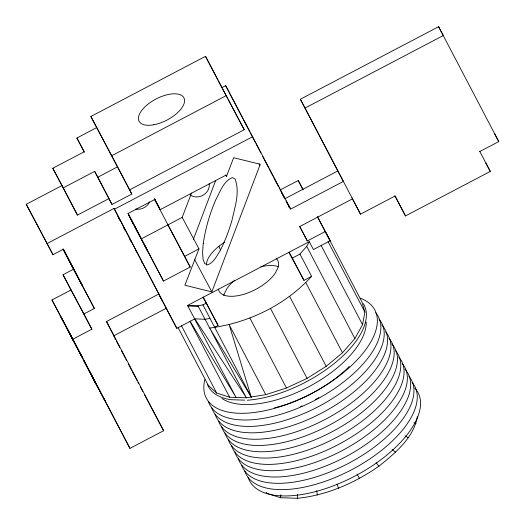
<?xml version="1.0" encoding="UTF-8"?>
<svg xmlns="http://www.w3.org/2000/svg" width="525" height="525" viewBox="0 0 525 525"><rect width="100%" height="100%" fill="white"/><g stroke="black" fill="none" stroke-linecap="round" stroke-linejoin="round"><path stroke-width="0.79" d="M266.037 492.325L267.245 493.428L280.475 497.726L297.563 498.291L297.616 494.478M280.475 497.726L280.928 494.688M178.126 327.659L208.34 385.455L216.648 393.035L229.615 397.248L246.369 397.799L265.755 394.649L286.466 388.021L307.072 378.367L326.189 366.332L342.497 352.748L354.9 338.54L362.539 324.673L364.901 312.086L361.823 301.652L317.756 217.357M297.563 498.291C327.049 495.272 354.775 482.941 378.978 466.193C395.076 453.121 413.693 438.047 417.408 416.483M193.351 239.413L215.683 180.495M191.52 192.983L182.195 217.357L198.962 248.863L184.879 285.226L211.838 291.893L260.262 164.259L233.638 157.723L226.505 176.354L225.75 174.93M289.157 252.203L292.327 258.097L299.959 254.08L306.705 246.35L309.284 241.664L313.412 249.559L330.205 240.745L325.369 231.486L307.328 240.955L299.683 226.59M190.135 321.3L236.106 397.523L187.543 305.452L197.938 305.799L209.665 328.079C248.062 323.105 285.482 305.15 311.601 276.347L299.959 254.08M187.543 305.452L309.284 241.664M76.913 138.023L96.698 127.588L131.801 194.033L112.015 204.448L94.677 171.393L63.243 187.858L52.795 168.236L84.23 151.771L76.913 138.023L84.322 152.27M94.677 171.393L97.781 177.227L117.574 166.806L90.891 116.478L205.511 56.319L244.23 129.721L129.833 189.774M222.042 87.55L225.665 85.647L290.673 209.094L343.402 181.414L337.831 170.947L284.707 198.831M111.996 155.59L226.393 95.537M94.369 308.457L73.5 269.246L63.026 274.746L83.902 313.963L94.369 308.457L63.433 249.211L52.959 254.704L26.25 204.31L62.232 185.43M300.353 99.245L438.611 26.709L443.303 35.536L305.051 108.071L300.353 99.245L338.592 172.403M26.25 204.31L47.125 243.528L114.043 208.412L176.827 328.322L194.887 318.839L205.012 319.305L210.013 318.439L251.239 397.077L229.202 324.732L265.755 394.649M114.542 209.167L252.794 136.638M154.521 198.975L160.197 209.672L225.888 175.186L226.505 176.354M182.195 217.357L141.192 238.927L140.438 237.49M51.995 299.978L71 289.997L91.875 329.214L72.863 339.189L51.995 299.978L129.951 448.383L163.623 430.71L106.529 321.503L158.878 293.993L114.043 208.412M167.915 224.851L184.616 256.397L198.962 248.863M138.521 233.868L163.478 281.065L190.188 267.048L184.616 256.397M352.478 198.949L360.504 214.148L395.076 196.002L405.49 215.933L490.298 171.419L479.647 151.213M479.87 151.502L498.75 141.593L438.611 26.709M197.938 305.799L202.952 304.887L206.404 303.076L218.092 325.428L214.64 327.239M288.888 252.368L303.962 280.357L311.601 276.347M52.795 168.236L77.451 215.093L108.878 198.627M280.199 189.971L298.252 180.548L303.22 189.873M187.845 306.029L198.24 306.37M244.755 400.142L230.521 399.676A87.872 41.252 -27.6 0 1 207.421 384.385M413.962 422.75L416.056 423.701M405.005 435.842L408.26 437.843M392.162 449.42L395.614 452.34M376.117 462.774L378.978 466.193M194.887 318.839L246.369 397.799L209.665 328.079L251.239 397.077M285.902 200.885L290.673 209.094M357.085 474.173L359.481 478.465M146.311 248.601L147.683 251.114L127.969 213.386M494.419 133.448L498.75 141.593M485.605 162.599L490.298 171.419M405.49 215.933L394.839 195.72M351.993 197.859L352.511 198.844L299.782 226.518L307.328 240.955M317.349 216.418L330.205 240.745M280.58 190.693L284.399 197.873M287.077 202.899L289.748 207.926M227.391 98.083L222.836 89.447M228.152 99.52L244.23 129.721M259.101 163.872L259.862 165.296M194.532 259.383L211.838 291.893M203.234 297.124L206.404 303.076M203.037 297.216L218.092 325.428M159.803 296.159L162.074 300.431M166.13 308.221L176.827 328.322M144.644 395.062L163.623 430.71M73.06 339.8L66.406 327.219L71.249 336.433M81.165 355.3L82.392 357.604L71.781 337.306M77.93 349.361L75.935 345.614L81.034 355.3L79.039 351.553M95.635 382.974L88.981 370.394L93.824 379.608M103.74 398.475L104.961 400.778L94.349 380.481M144.263 244.748L145.97 247.957M154.56 198.923L160.197 209.672M190.188 267.048L154.416 199.067M70.087 334.373L73.402 340.62L72.181 338.258M92.662 377.547L95.97 383.795L94.756 381.432M281.695 192.832L284.327 197.833M134.498 226.216L138.154 233.166M63.276 249.132L82.248 285.456L63.217 249.401M69.215 332.706L76.42 346.375L70.481 334.996M91.783 375.887L98.989 389.55L93.05 378.171M131.145 219.831L133.383 224.09M128.395 214.476L139.689 236.053M97.781 177.227L112.015 204.448M117.882 216.366L119.785 219.995M123.585 227.253L125.107 230.153M130.049 239.59L130.81 241.041M135.752 250.471L136.513 251.928M65.408 325.48L68.401 331.196M87.977 368.655L92.413 377.114M305.051 108.071L360.504 214.148M298.252 180.548L302.722 189.092M328.053 241.598L364.901 312.086M321.129 245.464L362.539 324.673M225.665 85.647L249.9 132.018M250.655 133.462L255.202 142.157M255.957 143.607L260.886 153.024M262.776 156.647L268.833 168.236M269.594 169.687L273 176.21M273.761 177.653L278.303 186.349M279.064 187.799L279.818 189.249M288.501 206.095L289.262 207.546M306.705 246.35L354.9 338.54M205.511 56.319L217.941 80.082M218.695 81.526L222.088 88.01M305.944 282.831L342.497 352.748M292.327 258.097L303.962 280.357M289.636 296.415L326.189 366.332M270.519 308.444L307.072 378.367M249.907 318.104L286.466 388.021M155.321 200.353L154.836 199.428L128.126 213.445L163.478 281.065M202.952 304.887L210.013 318.439M117.574 166.806L131.801 194.033M90.891 116.478L96.698 127.588M189.958 321.392L229.615 397.248M181.519 325.854L216.648 393.035M158.471 293.396L166.241 308.26L113.879 335.744L106.477 321.589M141.901 262.126L142.643 263.537M118.945 218.512L119.707 219.962M123.5 227.227L125.022 230.134M129.957 239.577L130.718 241.034M63.243 187.858L77.451 215.093M113.636 335.81L115.526 339.426M116.281 340.869L119.687 347.379M121.577 350.995L124.976 357.505M125.731 358.949L126.492 360.399M128.382 364.015L131.782 370.519M132.536 371.969L137.077 380.645M137.832 382.095L138.587 383.539M140.477 387.155L142.748 391.492M62.934 249.014L73.5 269.246M47.125 243.528L52.959 254.704M83.902 313.963L91.875 329.214M63.026 274.746L71 289.997M72.863 339.189L129.951 448.383M87.885 368.425L83.508 360.084L89.23 371.011M66.655 327.83L60.939 316.91L64.135 322.993M337.057 484.102L338.461 488.316M316.693 490.619L317.336 495.082M223.794 295.562A33.114 15.547 -27.6 0 1 224.227 293.934L226.846 288.73A33.114 15.547 -27.6 0 1 234.747 280.179M260.8 266.818A33.114 15.547 -27.6 0 1 278.486 266.772M149.605 201.987A11.826 10.441 -28 0 1 135.719 209.081M220.717 249.985A11.826 10.441 -29.4 0 1 219.037 246.258M276.163 258.326A33.114 15.547 -27.6 0 1 277.928 267.842L275.303 273.046A33.114 15.547 -27.6 0 1 242.885 294.551A33.114 15.547 -27.6 0 1 218.308 289.039M363.307 303.66A87.872 41.252 -27.6 0 1 336.131 361.942A87.872 41.252 -27.6 0 1 247.341 400.227M206.417 265.059A33.114 15.547 -27.6 0 1 224.575 242.274M366.201 322.133A83.895 39.388 -27.6 0 1 308.687 386.8A83.895 39.388 -27.6 0 1 221.937 398.462M209.232 183.684A11.826 10.454 -27.9 0 1 203.26 195.116A11.826 10.454 -27.9 0 1 190.207 194.998M360.334 298.18A95.091 44.638 -27.6 0 1 311.423 393.579A95.091 44.638 -27.6 0 1 204.829 379.641M388.946 338.179A95.091 44.638 -27.6 0 1 328.368 425.657A95.091 44.638 -27.6 0 1 221.471 426.07M378.998 319.147A95.091 44.638 -27.6 0 1 319.154 406.232A95.091 44.638 -27.6 0 1 211.746 407.8M395.548 350.805A95.091 44.638 -27.6 0 1 335.705 437.889A95.091 44.638 -27.6 0 1 228.296 439.464M375.644 312.743A95.091 44.638 -27.6 0 1 315.807 399.827A95.091 44.638 -27.6 0 1 208.399 401.395M412.046 382.371A95.091 44.638 -27.6 0 1 352.203 469.455A95.091 44.638 -27.6 0 1 244.801 471.023M318.819 397.655A83.895 39.388 -27.6 0 1 317.408 398.436M316.706 398.816A83.895 39.388 -27.6 0 1 315.276 399.577M302.072 405.877A83.895 39.388 -27.6 0 1 300.595 406.501M402.143 363.431A95.091 44.638 -27.6 0 1 342.307 450.516A95.091 44.638 -27.6 0 1 234.898 452.084M381.813 324.955A95.091 44.638 -27.6 0 1 323.236 412.243A95.091 44.638 -27.6 0 1 215.093 414.205M349.315 366.483A83.895 39.388 -27.6 0 1 274.536 407.827M414.816 388.087A95.091 44.638 -27.6 0 1 356.239 475.374A95.091 44.638 -27.6 0 1 248.095 477.337M391.716 343.895A95.091 44.638 -27.6 0 1 333.139 431.189A95.091 44.638 -27.6 0 1 224.995 433.151M385.704 331.984A95.091 44.638 -27.6 0 1 326.603 418.674A95.091 44.638 -27.6 0 1 218.708 421.391M404.913 369.147A95.091 44.638 -27.6 0 1 346.336 456.435A95.091 44.638 -27.6 0 1 238.199 458.397M398.849 357.118A95.091 44.638 -27.6 0 1 339.006 444.202A95.091 44.638 -27.6 0 1 231.597 445.771M408.745 376.058A95.091 44.638 -27.6 0 1 349.643 462.748A95.091 44.638 -27.6 0 1 241.749 465.465M203.247 243.58L202.578 252.525L203.09 259.343L204.75 263.557L207.441 264.889C213.504 262.933 216.307 256.594 219.588 251.672C224.838 241.815 228.736 231.315 231.912 220.625C234.76 207.211 240.22 192.34 235.023 178.907L232.332 177.575C223.302 181.335 220.073 191.979 215.696 199.927C209.757 213.892 205.4 228.546 203.247 243.58M153.818 124.766A25.298 11.878 -27.6 0 0 184.19 98.424A25.298 11.878 -27.6 0 0 146.482 105.427A25.298 11.878 -27.6 0 0 153.818 124.766"/></g></svg>
